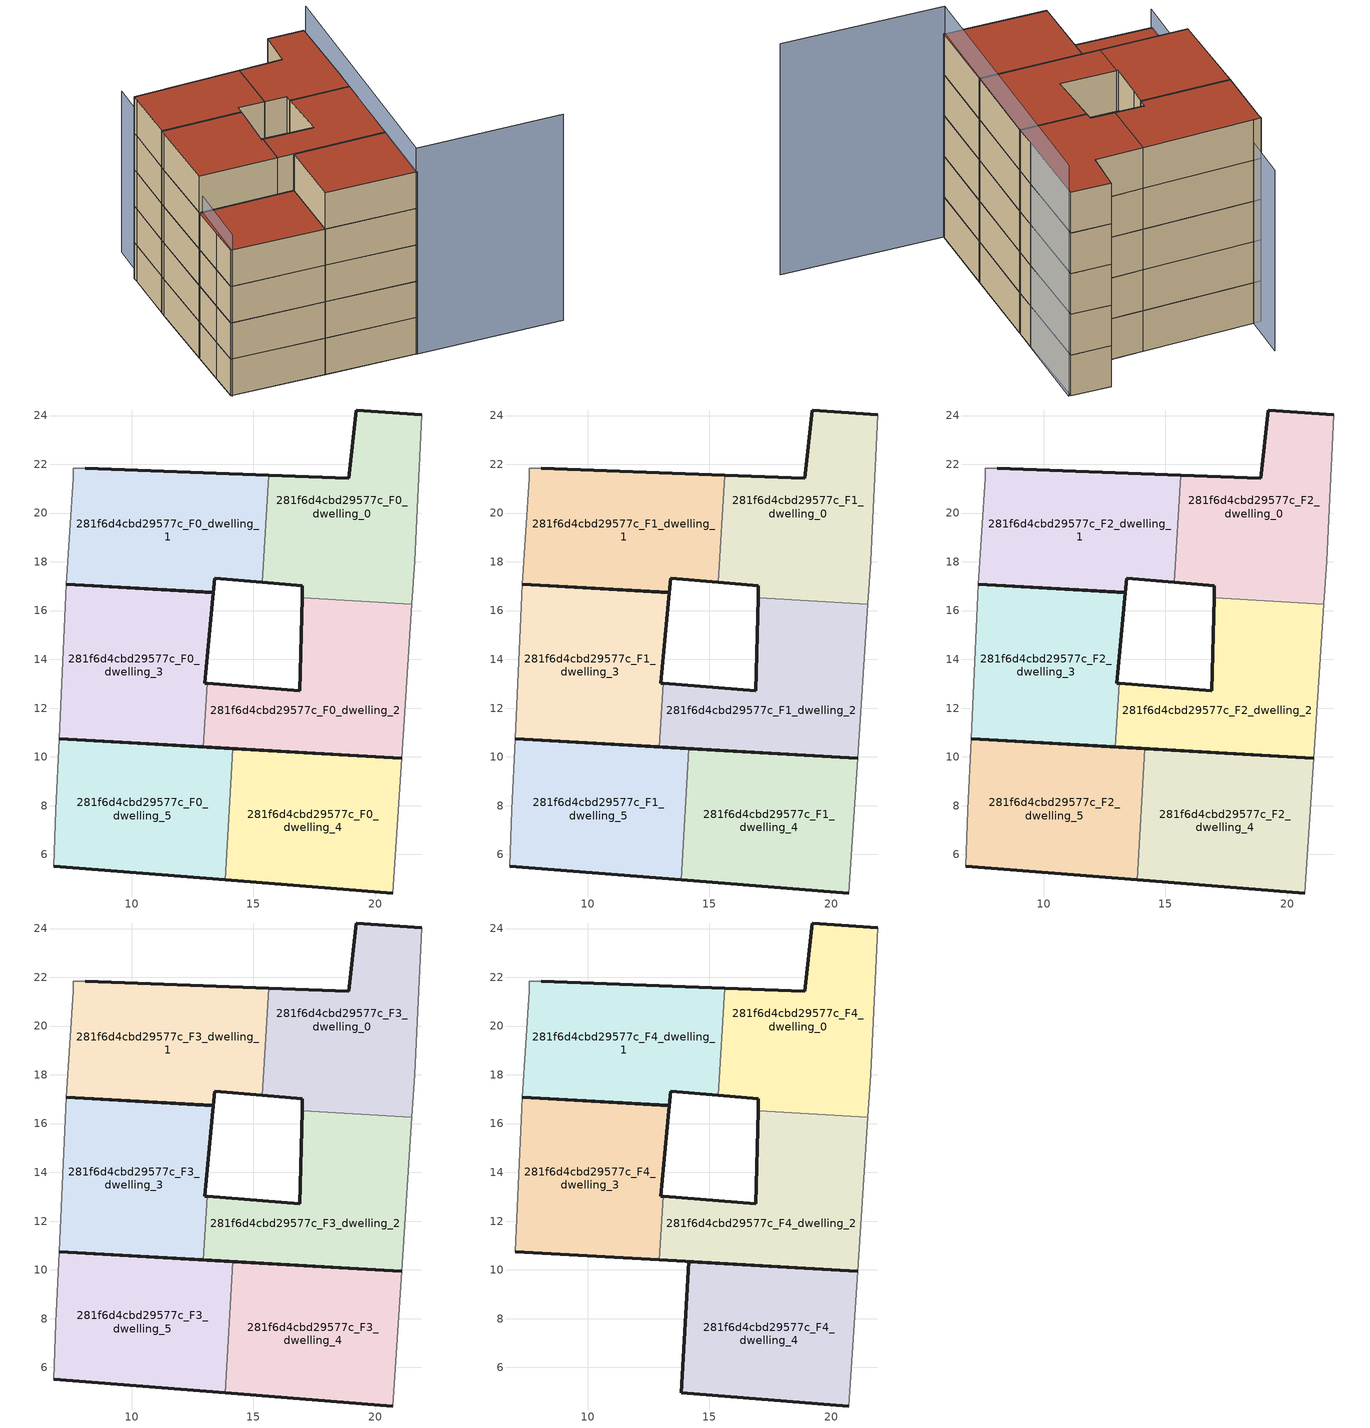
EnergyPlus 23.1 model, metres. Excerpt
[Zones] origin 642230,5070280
281f6d4cbd29577c_F0_dwelling_0
 floor ground (EU_floor_Construction): 21.49,16.27 21.61,18.03 21.91,24.03 19.21,24.23 18.91,21.43 15.62,21.55 15.36,17.16 17.01,17.03 17,16.53 z0
 wall outside (EU_wall_Construction): 17,16.53 17.01,17.03 15.36,17.16 / 15.62,21.55 18.91,21.43 19.21,24.23 21.91,24.03 z0:3
 wall to 281f6d4cbd29577c_F0_dwelling_2 (EU_wall_Construction): 21.49,16.27 17,16.53 z0:3
 wall to 281f6d4cbd29577c_F0_dwelling_1 (EU_wall_Construction): 15.36,17.16 15.62,21.55 z0:3
 wall adiabatic (EU_wall_Construction): 21.91,24.03 21.61,18.03 21.49,16.27 z0:3
281f6d4cbd29577c_F0_dwelling_1
 floor ground (EU_floor_Construction): 15.36,17.16 15.62,21.55 8.1,21.83 7.6,21.83 7.6,21.43 7.33,17.09 13.35,16.74 13.41,17.33 z0
 wall outside (EU_wall_Construction): 8.1,21.83 15.62,21.55 / 15.36,17.16 13.41,17.33 13.35,16.74 7.33,17.09 z0:3
 wall adiabatic (EU_wall_Construction): 7.33,17.09 7.6,21.43 7.6,21.83 8.1,21.83 z0:3
281f6d4cbd29577c_F0_dwelling_2
 floor ground (EU_floor_Construction): 21.07,9.94 21.49,16.27 17,16.53 16.91,12.72 13.1,13.02 12.94,10.41 z0
 wall outside (EU_wall_Construction): 21.07,9.94 12.94,10.41 / 13.1,13.02 16.91,12.72 17,16.53 z0:3
 wall adiabatic (EU_wall_Construction): 21.49,16.27 21.07,9.94 z0:3
 wall to 281f6d4cbd29577c_F0_dwelling_3 (EU_wall_Construction): 12.94,10.41 13.1,13.02 z0:3
281f6d4cbd29577c_F0_dwelling_3
 floor ground (EU_floor_Construction): 12.94,10.41 13.1,13.02 13,13.02 13.25,15.65 13.35,16.74 13.31,16.74 7.33,17.09 7.3,16.63 7.03,10.75 z0
 wall outside (EU_wall_Construction): 12.94,10.41 7.03,10.75 / 7.33,17.09 13.31,16.74 13.35,16.74 13.25,15.65 13,13.02 13.1,13.02 z0:3
 wall adiabatic (EU_wall_Construction): 7.03,10.75 7.3,16.63 7.33,17.09 z0:3
281f6d4cbd29577c_F0_dwelling_4
 floor ground (EU_floor_Construction): 20.71,4.42 21.07,9.94 14.16,10.34 13.84,4.96 z0
 wall outside (EU_wall_Construction): 20.71,4.42 13.84,4.96 / 14.16,10.34 21.07,9.94 z0:3
 wall adiabatic (EU_wall_Construction): 21.07,9.94 20.71,4.42 z0:3
 wall to 281f6d4cbd29577c_F0_dwelling_5 (EU_wall_Construction): 13.84,4.96 14.16,10.34 z0:3
281f6d4cbd29577c_F0_dwelling_5
 floor ground (EU_floor_Construction): 13.84,4.96 14.16,10.34 7.03,10.75 6.9,7.82 6.8,5.52 z0
 wall outside (EU_wall_Construction): 7.03,10.75 14.16,10.34 / 13.84,4.96 6.8,5.52 z0:3
 wall adiabatic (EU_wall_Construction): 6.8,5.52 6.9,7.82 7.03,10.75 z0:3
281f6d4cbd29577c_F1_dwelling_0
 floor to 281f6d4cbd29577c_F0_dwelling_0 (EU_floor_Construction): 21.49,16.27 21.61,18.03 21.91,24.03 19.21,24.23 18.91,21.43 15.62,21.55 15.36,17.16 17.01,17.03 17,16.53 z3
 wall outside (EU_wall_Construction): 17,16.53 17.01,17.03 15.36,17.16 / 15.62,21.55 18.91,21.43 19.21,24.23 21.91,24.03 z3:6
 wall to 281f6d4cbd29577c_F1_dwelling_2 (EU_wall_Construction): 21.49,16.27 17,16.53 z3:6
 wall to 281f6d4cbd29577c_F1_dwelling_1 (EU_wall_Construction): 15.36,17.16 15.62,21.55 z3:6
 wall adiabatic (EU_wall_Construction): 21.91,24.03 21.61,18.03 21.49,16.27 z3:6
281f6d4cbd29577c_F1_dwelling_1
 floor to 281f6d4cbd29577c_F0_dwelling_1 (EU_floor_Construction): 15.36,17.16 15.62,21.55 8.1,21.83 7.6,21.83 7.6,21.43 7.33,17.09 13.35,16.74 13.41,17.33 z3
 wall outside (EU_wall_Construction): 8.1,21.83 15.62,21.55 / 15.36,17.16 13.41,17.33 13.35,16.74 7.33,17.09 z3:6
 wall adiabatic (EU_wall_Construction): 7.33,17.09 7.6,21.43 7.6,21.83 8.1,21.83 z3:6
281f6d4cbd29577c_F1_dwelling_2
 floor to 281f6d4cbd29577c_F0_dwelling_2 (EU_floor_Construction): 21.07,9.94 21.49,16.27 17,16.53 16.91,12.72 13.1,13.02 12.94,10.41 z3
 wall outside (EU_wall_Construction): 21.07,9.94 12.94,10.41 / 13.1,13.02 16.91,12.72 17,16.53 z3:6
 wall adiabatic (EU_wall_Construction): 21.49,16.27 21.07,9.94 z3:6
 wall to 281f6d4cbd29577c_F1_dwelling_3 (EU_wall_Construction): 12.94,10.41 13.1,13.02 z3:6
281f6d4cbd29577c_F1_dwelling_3
 floor to 281f6d4cbd29577c_F0_dwelling_3 (EU_floor_Construction): 12.94,10.41 13.1,13.02 13,13.02 13.25,15.65 13.35,16.74 13.31,16.74 7.33,17.09 7.3,16.63 7.03,10.75 z3
 wall outside (EU_wall_Construction): 12.94,10.41 7.03,10.75 / 7.33,17.09 13.31,16.74 13.35,16.74 13.25,15.65 13,13.02 13.1,13.02 z3:6
 wall adiabatic (EU_wall_Construction): 7.03,10.75 7.3,16.63 7.33,17.09 z3:6
281f6d4cbd29577c_F1_dwelling_4
 floor to 281f6d4cbd29577c_F0_dwelling_4 (EU_floor_Construction): 20.71,4.42 21.07,9.94 14.16,10.34 13.84,4.96 z3
 wall outside (EU_wall_Construction): 20.71,4.42 13.84,4.96 / 14.16,10.34 21.07,9.94 z3:6
 wall adiabatic (EU_wall_Construction): 21.07,9.94 20.71,4.42 z3:6
 wall to 281f6d4cbd29577c_F1_dwelling_5 (EU_wall_Construction): 13.84,4.96 14.16,10.34 z3:6
281f6d4cbd29577c_F1_dwelling_5
 floor to 281f6d4cbd29577c_F0_dwelling_5 (EU_floor_Construction): 13.84,4.96 14.16,10.34 7.03,10.75 6.9,7.82 6.8,5.52 z3
 wall outside (EU_wall_Construction): 7.03,10.75 14.16,10.34 / 13.84,4.96 6.8,5.52 z3:6
 wall adiabatic (EU_wall_Construction): 6.8,5.52 6.9,7.82 7.03,10.75 z3:6
281f6d4cbd29577c_F2_dwelling_0
 floor to 281f6d4cbd29577c_F1_dwelling_0 (EU_floor_Construction): 21.49,16.27 21.61,18.03 21.91,24.03 19.21,24.23 18.91,21.43 15.62,21.55 15.36,17.16 17.01,17.03 17,16.53 z6
 wall outside (EU_wall_Construction): 17,16.53 17.01,17.03 15.36,17.16 / 15.62,21.55 18.91,21.43 19.21,24.23 21.91,24.03 z6:9
 wall to 281f6d4cbd29577c_F2_dwelling_2 (EU_wall_Construction): 21.49,16.27 17,16.53 z6:9
 wall to 281f6d4cbd29577c_F2_dwelling_1 (EU_wall_Construction): 15.36,17.16 15.62,21.55 z6:9
 wall adiabatic (EU_wall_Construction): 21.91,24.03 21.61,18.03 21.49,16.27 z6:9
281f6d4cbd29577c_F2_dwelling_1
 floor to 281f6d4cbd29577c_F1_dwelling_1 (EU_floor_Construction): 15.36,17.16 15.62,21.55 8.1,21.83 7.6,21.83 7.6,21.43 7.33,17.09 13.35,16.74 13.41,17.33 z6
 wall outside (EU_wall_Construction): 8.1,21.83 15.62,21.55 / 15.36,17.16 13.41,17.33 13.35,16.74 7.33,17.09 z6:9
 wall adiabatic (EU_wall_Construction): 7.33,17.09 7.6,21.43 7.6,21.83 8.1,21.83 z6:9
281f6d4cbd29577c_F2_dwelling_2
 floor to 281f6d4cbd29577c_F1_dwelling_2 (EU_floor_Construction): 21.07,9.94 21.49,16.27 17,16.53 16.91,12.72 13.1,13.02 12.94,10.41 z6
 wall outside (EU_wall_Construction): 21.07,9.94 12.94,10.41 / 13.1,13.02 16.91,12.72 17,16.53 z6:9
 wall adiabatic (EU_wall_Construction): 21.49,16.27 21.07,9.94 z6:9
 wall to 281f6d4cbd29577c_F2_dwelling_3 (EU_wall_Construction): 12.94,10.41 13.1,13.02 z6:9
281f6d4cbd29577c_F2_dwelling_3
 floor to 281f6d4cbd29577c_F1_dwelling_3 (EU_floor_Construction): 12.94,10.41 13.1,13.02 13,13.02 13.25,15.65 13.35,16.74 13.31,16.74 7.33,17.09 7.3,16.63 7.03,10.75 z6
 wall outside (EU_wall_Construction): 12.94,10.41 7.03,10.75 / 7.33,17.09 13.31,16.74 13.35,16.74 13.25,15.65 13,13.02 13.1,13.02 z6:9
 wall adiabatic (EU_wall_Construction): 7.03,10.75 7.3,16.63 7.33,17.09 z6:9
281f6d4cbd29577c_F2_dwelling_4
 floor to 281f6d4cbd29577c_F1_dwelling_4 (EU_floor_Construction): 20.71,4.42 21.07,9.94 14.16,10.34 13.84,4.96 z6
 wall outside (EU_wall_Construction): 20.71,4.42 13.84,4.96 / 14.16,10.34 21.07,9.94 z6:9
 wall adiabatic (EU_wall_Construction): 21.07,9.94 20.71,4.42 z6:9
 wall to 281f6d4cbd29577c_F2_dwelling_5 (EU_wall_Construction): 13.84,4.96 14.16,10.34 z6:9
281f6d4cbd29577c_F2_dwelling_5
 floor to 281f6d4cbd29577c_F1_dwelling_5 (EU_floor_Construction): 13.84,4.96 14.16,10.34 7.03,10.75 6.9,7.82 6.8,5.52 z6
 wall outside (EU_wall_Construction): 7.03,10.75 14.16,10.34 / 13.84,4.96 6.8,5.52 z6:9
 wall adiabatic (EU_wall_Construction): 6.8,5.52 6.9,7.82 7.03,10.75 z6:9
281f6d4cbd29577c_F3_dwelling_0
 floor to 281f6d4cbd29577c_F2_dwelling_0 (EU_floor_Construction): 21.49,16.27 21.61,18.03 21.91,24.03 19.21,24.23 18.91,21.43 15.62,21.55 15.36,17.16 17.01,17.03 17,16.53 z9
 wall outside (EU_wall_Construction): 17,16.53 17.01,17.03 15.36,17.16 / 15.62,21.55 18.91,21.43 19.21,24.23 21.91,24.03 z9:12
 wall to 281f6d4cbd29577c_F3_dwelling_2 (EU_wall_Construction): 21.49,16.27 17,16.53 z9:12
 wall to 281f6d4cbd29577c_F3_dwelling_1 (EU_wall_Construction): 15.36,17.16 15.62,21.55 z9:12
 wall adiabatic (EU_wall_Construction): 21.91,24.03 21.61,18.03 21.49,16.27 z9:12
281f6d4cbd29577c_F3_dwelling_1
 floor to 281f6d4cbd29577c_F2_dwelling_1 (EU_floor_Construction): 15.36,17.16 15.62,21.55 8.1,21.83 7.6,21.83 7.6,21.43 7.33,17.09 13.35,16.74 13.41,17.33 z9
 wall outside (EU_wall_Construction): 8.1,21.83 15.62,21.55 / 15.36,17.16 13.41,17.33 13.35,16.74 7.33,17.09 z9:12
 wall adiabatic (EU_wall_Construction): 7.33,17.09 7.6,21.43 7.6,21.83 8.1,21.83 z9:12
281f6d4cbd29577c_F3_dwelling_2
 floor to 281f6d4cbd29577c_F2_dwelling_2 (EU_floor_Construction): 21.07,9.94 21.49,16.27 17,16.53 16.91,12.72 13.1,13.02 12.94,10.41 z9
 wall outside (EU_wall_Construction): 21.07,9.94 12.94,10.41 / 13.1,13.02 16.91,12.72 17,16.53 z9:12
 wall adiabatic (EU_wall_Construction): 21.49,16.27 21.07,9.94 z9:12
 wall to 281f6d4cbd29577c_F3_dwelling_3 (EU_wall_Construction): 12.94,10.41 13.1,13.02 z9:12
281f6d4cbd29577c_F3_dwelling_3
 floor to 281f6d4cbd29577c_F2_dwelling_3 (EU_floor_Construction): 12.94,10.41 13.1,13.02 13,13.02 13.25,15.65 13.35,16.74 13.31,16.74 7.33,17.09 7.3,16.63 7.03,10.75 z9
 wall outside (EU_wall_Construction): 12.94,10.41 7.03,10.75 / 7.33,17.09 13.31,16.74 13.35,16.74 13.25,15.65 13,13.02 13.1,13.02 z9:12
 wall adiabatic (EU_wall_Construction): 7.03,10.75 7.3,16.63 7.33,17.09 z9:12
281f6d4cbd29577c_F3_dwelling_4
 floor to 281f6d4cbd29577c_F2_dwelling_4 (EU_floor_Construction): 20.71,4.42 21.07,9.94 14.16,10.34 13.84,4.96 z9
 wall outside (EU_wall_Construction): 20.71,4.42 13.84,4.96 / 14.16,10.34 21.07,9.94 z9:12
 wall adiabatic (EU_wall_Construction): 21.07,9.94 20.71,4.42 z9:12
 wall to 281f6d4cbd29577c_F3_dwelling_5 (EU_wall_Construction): 13.84,4.96 14.16,10.34 z9:12
281f6d4cbd29577c_F3_dwelling_5
 floor to 281f6d4cbd29577c_F2_dwelling_5 (EU_floor_Construction): 13.84,4.96 14.16,10.34 7.03,10.75 6.9,7.82 6.8,5.52 z9
 wall outside (EU_wall_Construction): 7.03,10.75 14.16,10.34 / 13.84,4.96 6.8,5.52 z9:12
 wall adiabatic (EU_wall_Construction): 6.8,5.52 6.9,7.82 7.03,10.75 z9:12
 roof outside (EU_roof_Construction): 14.16,10.34 13.84,4.96 6.8,5.52 6.9,7.82 7.03,10.75 z12
281f6d4cbd29577c_F4_dwelling_0
 floor to 281f6d4cbd29577c_F3_dwelling_0 (EU_floor_Construction): 21.49,16.27 21.61,18.03 21.91,24.03 19.21,24.23 18.91,21.43 15.62,21.55 15.36,17.16 17.01,17.03 17,16.53 z12
 wall outside (EU_wall_Construction): 17,16.53 17.01,17.03 15.36,17.16 / 15.62,21.55 18.91,21.43 19.21,24.23 21.91,24.03 z12:15
 wall to 281f6d4cbd29577c_F4_dwelling_2 (EU_wall_Construction): 21.49,16.27 17,16.53 z12:15
 wall to 281f6d4cbd29577c_F4_dwelling_1 (EU_wall_Construction): 15.36,17.16 15.62,21.55 z12:15
 wall adiabatic (EU_wall_Construction): 21.91,24.03 21.61,18.03 21.49,16.27 z12:15
 roof outside (EU_roof_Construction): 21.91,24.03 21.61,18.03 21.49,16.27 17,16.53 17.01,17.03 15.36,17.16 15.62,21.55 18.91,21.43 19.21,24.23 z15
281f6d4cbd29577c_F4_dwelling_1
 floor to 281f6d4cbd29577c_F3_dwelling_1 (EU_floor_Construction): 15.36,17.16 15.62,21.55 8.1,21.83 7.6,21.83 7.6,21.43 7.33,17.09 13.35,16.74 13.41,17.33 z12
 wall outside (EU_wall_Construction): 8.1,21.83 15.62,21.55 / 15.36,17.16 13.41,17.33 13.35,16.74 7.33,17.09 z12:15
 wall adiabatic (EU_wall_Construction): 7.33,17.09 7.6,21.43 7.6,21.83 8.1,21.83 z12:15
 roof outside (EU_roof_Construction): 15.62,21.55 15.36,17.16 13.41,17.33 13.35,16.74 7.33,17.09 7.6,21.43 7.6,21.83 8.1,21.83 z15
281f6d4cbd29577c_F4_dwelling_2
 floor to 281f6d4cbd29577c_F3_dwelling_2 (EU_floor_Construction): 21.07,9.94 21.49,16.27 17,16.53 16.91,12.72 13.1,13.02 12.94,10.41 z12
 wall outside (EU_wall_Construction): 21.07,9.94 12.94,10.41 / 13.1,13.02 16.91,12.72 17,16.53 z12:15
 wall adiabatic (EU_wall_Construction): 21.49,16.27 21.07,9.94 z12:15
 wall to 281f6d4cbd29577c_F4_dwelling_3 (EU_wall_Construction): 12.94,10.41 13.1,13.02 z12:15
 roof outside (EU_roof_Construction): 21.49,16.27 21.07,9.94 12.94,10.41 13.1,13.02 16.91,12.72 17,16.53 z15
281f6d4cbd29577c_F4_dwelling_3
 floor to 281f6d4cbd29577c_F3_dwelling_3 (EU_floor_Construction): 12.94,10.41 13.1,13.02 13,13.02 13.25,15.65 13.35,16.74 13.31,16.74 7.33,17.09 7.3,16.63 7.03,10.75 z12
 wall outside (EU_wall_Construction): 12.94,10.41 7.03,10.75 / 7.33,17.09 13.31,16.74 13.35,16.74 13.25,15.65 13,13.02 13.1,13.02 z12:15
 wall adiabatic (EU_wall_Construction): 7.03,10.75 7.3,16.63 7.33,17.09 z12:15
 roof outside (EU_roof_Construction): 13.35,16.74 13.25,15.65 13,13.02 13.1,13.02 12.94,10.41 7.03,10.75 7.3,16.63 7.33,17.09 13.31,16.74 z15
281f6d4cbd29577c_F4_dwelling_4
 floor to 281f6d4cbd29577c_F3_dwelling_4 (EU_floor_Construction): 20.71,4.42 21.07,9.94 14.16,10.34 13.84,4.96 z12
 wall outside (EU_wall_Construction): 20.71,4.42 13.84,4.96 14.16,10.34 21.07,9.94 z12:15
 wall adiabatic (EU_wall_Construction): 21.07,9.94 20.71,4.42 z12:15
 roof outside (EU_roof_Construction): 21.07,9.94 20.71,4.42 13.84,4.96 14.16,10.34 z15
shading: 31.66,3.61 20.63,4.4 / 20.63,4.4 22.04,23.97 z0:17; 8.36,25.2 6.86,5.46 z0:13.3
[Building]
EU S2 Campaign: North Axis=0; Terrain=City; Solar Distribution=FullExterior
[Site:Location]
Lyon-Bron: Latitude=45.75; Longitude=5; Time Zone=1; Elevation=198
[SizingPeriod:WeatherFileDays]
AnnualSizingPeriod: Begin Month=1; Begin Day of Month=1; End Month=12; End Day of Month=31; Day of Week for Start Day=Monday; Use Weather File Daylight Saving Period=No; Use Weather File Rain and Snow Indicators=No
[MATERIAL]
EU_InternalMass_Material: Roughness=MediumRough; Thickness=0.1; Conductivity=1; Density=1800; Specific Heat=900; Thermal Absorptance=0.9; Solar Absorptance=0.7; Visible Absorptance=0.7
[MATERIAL:NOMASS] Roughness=MediumRough; Thermal Absorptance=0.9; Solar Absorptance=0.7; Visible Absorptance=0.7
Name | Thermal Resistance
EU_wall_NoMass | 0.776494
EU_roof_NoMass | 0.486893
EU_floor_NoMass | 0.421597
[CONSTRUCTION]
EU_wall_Construction: EU_wall_NoMass
EU_roof_Construction: EU_roof_NoMass
EU_floor_Construction: EU_floor_NoMass
EU_InternalMass_Construction: EU_InternalMass_Material
[ZONE] Type=1; Multiplier=1; Ceiling Height=autocalculate; Floor Area=autocalculate; Part of Total Floor Area=Yes
Name | Volume
281f6d4cbd29577c_F0_dwelling_0; 281f6d4cbd29577c_F1_dwelling_0; 281f6d4cbd29577c_F2_dwelling_0; 281f6d4cbd29577c_F3_dwelling_0; 281f6d4cbd29577c_F4_dwelling_0 | 113.143
281f6d4cbd29577c_F0_dwelling_1; 281f6d4cbd29577c_F1_dwelling_1; 281f6d4cbd29577c_F2_dwelling_1; 281f6d4cbd29577c_F3_dwelling_1; 281f6d4cbd29577c_F4_dwelling_1; 281f6d4cbd29577c_F0_dwelling_5; 281f6d4cbd29577c_F1_dwelling_5; 281f6d4cbd29577c_F2_dwelling_5; 281f6d4cbd29577c_F3_dwelling_5 | 113.142
281f6d4cbd29577c_F0_dwelling_2; 281f6d4cbd29577c_F1_dwelling_2; 281f6d4cbd29577c_F2_dwelling_2; 281f6d4cbd29577c_F3_dwelling_2; 281f6d4cbd29577c_F4_dwelling_2 | 113.068
281f6d4cbd29577c_F0_dwelling_3; 281f6d4cbd29577c_F1_dwelling_3; 281f6d4cbd29577c_F2_dwelling_3; 281f6d4cbd29577c_F3_dwelling_3; 281f6d4cbd29577c_F4_dwelling_3 | 113.191
281f6d4cbd29577c_F0_dwelling_4; 281f6d4cbd29577c_F1_dwelling_4; 281f6d4cbd29577c_F2_dwelling_4; 281f6d4cbd29577c_F3_dwelling_4; 281f6d4cbd29577c_F4_dwelling_4 | 113.137
[INTERNALMASS] Construction=EU_InternalMass_Construction
Name | Zone or ZoneList | Surface Area
281f6d4cbd29577c_F0_dwelling_0_EU_InternalMass | 281f6d4cbd29577c_F0_dwelling_0 | 37.7144
281f6d4cbd29577c_F0_dwelling_1_EU_InternalMass | 281f6d4cbd29577c_F0_dwelling_1 | 37.714
281f6d4cbd29577c_F0_dwelling_2_EU_InternalMass | 281f6d4cbd29577c_F0_dwelling_2 | 37.6895
281f6d4cbd29577c_F0_dwelling_3_EU_InternalMass | 281f6d4cbd29577c_F0_dwelling_3 | 37.7299
281f6d4cbd29577c_F0_dwelling_4_EU_InternalMass | 281f6d4cbd29577c_F0_dwelling_4 | 37.7124
281f6d4cbd29577c_F0_dwelling_5_EU_InternalMass | 281f6d4cbd29577c_F0_dwelling_5 | 37.7138
281f6d4cbd29577c_F1_dwelling_0_EU_InternalMass | 281f6d4cbd29577c_F1_dwelling_0 | 37.7144
281f6d4cbd29577c_F1_dwelling_1_EU_InternalMass | 281f6d4cbd29577c_F1_dwelling_1 | 37.714
281f6d4cbd29577c_F1_dwelling_2_EU_InternalMass | 281f6d4cbd29577c_F1_dwelling_2 | 37.6895
281f6d4cbd29577c_F1_dwelling_3_EU_InternalMass | 281f6d4cbd29577c_F1_dwelling_3 | 37.7299
281f6d4cbd29577c_F1_dwelling_4_EU_InternalMass | 281f6d4cbd29577c_F1_dwelling_4 | 37.7124
281f6d4cbd29577c_F1_dwelling_5_EU_InternalMass | 281f6d4cbd29577c_F1_dwelling_5 | 37.7138
281f6d4cbd29577c_F2_dwelling_0_EU_InternalMass | 281f6d4cbd29577c_F2_dwelling_0 | 37.7144
281f6d4cbd29577c_F2_dwelling_1_EU_InternalMass | 281f6d4cbd29577c_F2_dwelling_1 | 37.714
281f6d4cbd29577c_F2_dwelling_2_EU_InternalMass | 281f6d4cbd29577c_F2_dwelling_2 | 37.6895
281f6d4cbd29577c_F2_dwelling_3_EU_InternalMass | 281f6d4cbd29577c_F2_dwelling_3 | 37.7299
281f6d4cbd29577c_F2_dwelling_4_EU_InternalMass | 281f6d4cbd29577c_F2_dwelling_4 | 37.7124
281f6d4cbd29577c_F2_dwelling_5_EU_InternalMass | 281f6d4cbd29577c_F2_dwelling_5 | 37.7138
281f6d4cbd29577c_F3_dwelling_0_EU_InternalMass | 281f6d4cbd29577c_F3_dwelling_0 | 37.7144
281f6d4cbd29577c_F3_dwelling_1_EU_InternalMass | 281f6d4cbd29577c_F3_dwelling_1 | 37.714
281f6d4cbd29577c_F3_dwelling_2_EU_InternalMass | 281f6d4cbd29577c_F3_dwelling_2 | 37.6895
281f6d4cbd29577c_F3_dwelling_3_EU_InternalMass | 281f6d4cbd29577c_F3_dwelling_3 | 37.7299
281f6d4cbd29577c_F3_dwelling_4_EU_InternalMass | 281f6d4cbd29577c_F3_dwelling_4 | 37.7124
281f6d4cbd29577c_F3_dwelling_5_EU_InternalMass | 281f6d4cbd29577c_F3_dwelling_5 | 37.7138
281f6d4cbd29577c_F4_dwelling_0_EU_InternalMass | 281f6d4cbd29577c_F4_dwelling_0 | 56.5692
281f6d4cbd29577c_F4_dwelling_1_EU_InternalMass | 281f6d4cbd29577c_F4_dwelling_1 | 56.5654
281f6d4cbd29577c_F4_dwelling_2_EU_InternalMass | 281f6d4cbd29577c_F4_dwelling_2 | 37.7154
281f6d4cbd29577c_F4_dwelling_3_EU_InternalMass | 281f6d4cbd29577c_F4_dwelling_3 | 37.7082
281f6d4cbd29577c_F4_dwelling_4_EU_InternalMass | 281f6d4cbd29577c_F4_dwelling_4 | 37.7158
[OTHEREQUIPMENT] Fuel Type=Electricity; Design Level Calculation Method=Watts/Area; Power per Zone Floor Area=1; Fraction Latent=0; Fraction Radiant=0; Fraction Lost=0; Carbon Dioxide Generation Rate=0; EndUse Subcategory=EU_Step8_InternalGains
Name | Zone or ZoneList or Space or SpaceList | Schedule
EU_Step8_InternalGain_281f6d4cbd29577c_F0_dwelling_0_f000 | 281f6d4cbd29577c_F0_dwelling_0 | EU_Step8_GainSchedule_281f6d4cbd29577c_F0_dwelling_0_f000
EU_Step8_InternalGain_281f6d4cbd29577c_F0_dwelling_1_f000 | 281f6d4cbd29577c_F0_dwelling_1 | EU_Step8_GainSchedule_281f6d4cbd29577c_F0_dwelling_1_f000
EU_Step8_InternalGain_281f6d4cbd29577c_F0_dwelling_2_f000 | 281f6d4cbd29577c_F0_dwelling_2 | EU_Step8_GainSchedule_281f6d4cbd29577c_F0_dwelling_2_f000
EU_Step8_InternalGain_281f6d4cbd29577c_F0_dwelling_3_f000 | 281f6d4cbd29577c_F0_dwelling_3 | EU_Step8_GainSchedule_281f6d4cbd29577c_F0_dwelling_3_f000
EU_Step8_InternalGain_281f6d4cbd29577c_F0_dwelling_4_f000 | 281f6d4cbd29577c_F0_dwelling_4 | EU_Step8_GainSchedule_281f6d4cbd29577c_F0_dwelling_4_f000
EU_Step8_InternalGain_281f6d4cbd29577c_F0_dwelling_5_f000 | 281f6d4cbd29577c_F0_dwelling_5 | EU_Step8_GainSchedule_281f6d4cbd29577c_F0_dwelling_5_f000
EU_Step8_InternalGain_281f6d4cbd29577c_F1_dwelling_0_f000 | 281f6d4cbd29577c_F1_dwelling_0 | EU_Step8_GainSchedule_281f6d4cbd29577c_F1_dwelling_0_f000
EU_Step8_InternalGain_281f6d4cbd29577c_F1_dwelling_1_f000 | 281f6d4cbd29577c_F1_dwelling_1 | EU_Step8_GainSchedule_281f6d4cbd29577c_F1_dwelling_1_f000
EU_Step8_InternalGain_281f6d4cbd29577c_F1_dwelling_2_f000 | 281f6d4cbd29577c_F1_dwelling_2 | EU_Step8_GainSchedule_281f6d4cbd29577c_F1_dwelling_2_f000
EU_Step8_InternalGain_281f6d4cbd29577c_F1_dwelling_3_f000 | 281f6d4cbd29577c_F1_dwelling_3 | EU_Step8_GainSchedule_281f6d4cbd29577c_F1_dwelling_3_f000
EU_Step8_InternalGain_281f6d4cbd29577c_F1_dwelling_4_f000 | 281f6d4cbd29577c_F1_dwelling_4 | EU_Step8_GainSchedule_281f6d4cbd29577c_F1_dwelling_4_f000
EU_Step8_InternalGain_281f6d4cbd29577c_F1_dwelling_5_f000 | 281f6d4cbd29577c_F1_dwelling_5 | EU_Step8_GainSchedule_281f6d4cbd29577c_F1_dwelling_5_f000
EU_Step8_InternalGain_281f6d4cbd29577c_F2_dwelling_0_f000 | 281f6d4cbd29577c_F2_dwelling_0 | EU_Step8_GainSchedule_281f6d4cbd29577c_F2_dwelling_0_f000
EU_Step8_InternalGain_281f6d4cbd29577c_F2_dwelling_1_f000 | 281f6d4cbd29577c_F2_dwelling_1 | EU_Step8_GainSchedule_281f6d4cbd29577c_F2_dwelling_1_f000
EU_Step8_InternalGain_281f6d4cbd29577c_F2_dwelling_2_f000 | 281f6d4cbd29577c_F2_dwelling_2 | EU_Step8_GainSchedule_281f6d4cbd29577c_F2_dwelling_2_f000
EU_Step8_InternalGain_281f6d4cbd29577c_F2_dwelling_3_f000 | 281f6d4cbd29577c_F2_dwelling_3 | EU_Step8_GainSchedule_281f6d4cbd29577c_F2_dwelling_3_f000
EU_Step8_InternalGain_281f6d4cbd29577c_F2_dwelling_4_f000 | 281f6d4cbd29577c_F2_dwelling_4 | EU_Step8_GainSchedule_281f6d4cbd29577c_F2_dwelling_4_f000
EU_Step8_InternalGain_281f6d4cbd29577c_F2_dwelling_5_f000 | 281f6d4cbd29577c_F2_dwelling_5 | EU_Step8_GainSchedule_281f6d4cbd29577c_F2_dwelling_5_f000
EU_Step8_InternalGain_281f6d4cbd29577c_F3_dwelling_0_f000 | 281f6d4cbd29577c_F3_dwelling_0 | EU_Step8_GainSchedule_281f6d4cbd29577c_F3_dwelling_0_f000
EU_Step8_InternalGain_281f6d4cbd29577c_F3_dwelling_1_f000 | 281f6d4cbd29577c_F3_dwelling_1 | EU_Step8_GainSchedule_281f6d4cbd29577c_F3_dwelling_1_f000
EU_Step8_InternalGain_281f6d4cbd29577c_F3_dwelling_2_f000 | 281f6d4cbd29577c_F3_dwelling_2 | EU_Step8_GainSchedule_281f6d4cbd29577c_F3_dwelling_2_f000
EU_Step8_InternalGain_281f6d4cbd29577c_F3_dwelling_3_f000 | 281f6d4cbd29577c_F3_dwelling_3 | EU_Step8_GainSchedule_281f6d4cbd29577c_F3_dwelling_3_f000
EU_Step8_InternalGain_281f6d4cbd29577c_F3_dwelling_4_f000 | 281f6d4cbd29577c_F3_dwelling_4 | EU_Step8_GainSchedule_281f6d4cbd29577c_F3_dwelling_4_f000
EU_Step8_InternalGain_281f6d4cbd29577c_F3_dwelling_5_f000 | 281f6d4cbd29577c_F3_dwelling_5 | EU_Step8_GainSchedule_281f6d4cbd29577c_F3_dwelling_5_f000
EU_Step8_InternalGain_281f6d4cbd29577c_F4_dwelling_0_f000 | 281f6d4cbd29577c_F4_dwelling_0 | EU_Step8_GainSchedule_281f6d4cbd29577c_F4_dwelling_0_f000
EU_Step8_InternalGain_281f6d4cbd29577c_F4_dwelling_1_f000 | 281f6d4cbd29577c_F4_dwelling_1 | EU_Step8_GainSchedule_281f6d4cbd29577c_F4_dwelling_1_f000
EU_Step8_InternalGain_281f6d4cbd29577c_F4_dwelling_2_f000 | 281f6d4cbd29577c_F4_dwelling_2 | EU_Step8_GainSchedule_281f6d4cbd29577c_F4_dwelling_2_f000
EU_Step8_InternalGain_281f6d4cbd29577c_F4_dwelling_3_f000 | 281f6d4cbd29577c_F4_dwelling_3 | EU_Step8_GainSchedule_281f6d4cbd29577c_F4_dwelling_3_f000
EU_Step8_InternalGain_281f6d4cbd29577c_F4_dwelling_4_f000 | 281f6d4cbd29577c_F4_dwelling_4 | EU_Step8_GainSchedule_281f6d4cbd29577c_F4_dwelling_4_f000
[ZONEVENTILATION:DESIGNFLOWRATE] Schedule=EU_AlwaysOn; Design Flow Rate Calculation Method=AirChanges/Hour; Air Changes per Hour=0.693814; Ventilation Type=Natural; Fan Pressure Rise=0; Fan Total Efficiency=1; Constant Term Coefficient=1; Temperature Term Coefficient=0; Velocity Term Coefficient=0; Velocity Squared Term Coefficient=0; Minimum Indoor Temperature=-100; Maximum Indoor Temperature=100; Delta Temperature=-100; Minimum Outdoor Temperature=-100; Maximum Outdoor Temperature=100; Maximum Wind Speed=40
Name | Zone or ZoneList or Space or SpaceList
EU_ConstantAir_281f6d4cbd29577c_F0_dwelling_0 | 281f6d4cbd29577c_F0_dwelling_0
EU_ConstantAir_281f6d4cbd29577c_F0_dwelling_1 | 281f6d4cbd29577c_F0_dwelling_1
EU_ConstantAir_281f6d4cbd29577c_F0_dwelling_2 | 281f6d4cbd29577c_F0_dwelling_2
EU_ConstantAir_281f6d4cbd29577c_F0_dwelling_3 | 281f6d4cbd29577c_F0_dwelling_3
EU_ConstantAir_281f6d4cbd29577c_F0_dwelling_4 | 281f6d4cbd29577c_F0_dwelling_4
EU_ConstantAir_281f6d4cbd29577c_F0_dwelling_5 | 281f6d4cbd29577c_F0_dwelling_5
EU_ConstantAir_281f6d4cbd29577c_F1_dwelling_0 | 281f6d4cbd29577c_F1_dwelling_0
EU_ConstantAir_281f6d4cbd29577c_F1_dwelling_1 | 281f6d4cbd29577c_F1_dwelling_1
EU_ConstantAir_281f6d4cbd29577c_F1_dwelling_2 | 281f6d4cbd29577c_F1_dwelling_2
EU_ConstantAir_281f6d4cbd29577c_F1_dwelling_3 | 281f6d4cbd29577c_F1_dwelling_3
EU_ConstantAir_281f6d4cbd29577c_F1_dwelling_4 | 281f6d4cbd29577c_F1_dwelling_4
EU_ConstantAir_281f6d4cbd29577c_F1_dwelling_5 | 281f6d4cbd29577c_F1_dwelling_5
EU_ConstantAir_281f6d4cbd29577c_F2_dwelling_0 | 281f6d4cbd29577c_F2_dwelling_0
EU_ConstantAir_281f6d4cbd29577c_F2_dwelling_1 | 281f6d4cbd29577c_F2_dwelling_1
EU_ConstantAir_281f6d4cbd29577c_F2_dwelling_2 | 281f6d4cbd29577c_F2_dwelling_2
EU_ConstantAir_281f6d4cbd29577c_F2_dwelling_3 | 281f6d4cbd29577c_F2_dwelling_3
EU_ConstantAir_281f6d4cbd29577c_F2_dwelling_4 | 281f6d4cbd29577c_F2_dwelling_4
EU_ConstantAir_281f6d4cbd29577c_F2_dwelling_5 | 281f6d4cbd29577c_F2_dwelling_5
EU_ConstantAir_281f6d4cbd29577c_F3_dwelling_0 | 281f6d4cbd29577c_F3_dwelling_0
EU_ConstantAir_281f6d4cbd29577c_F3_dwelling_1 | 281f6d4cbd29577c_F3_dwelling_1
EU_ConstantAir_281f6d4cbd29577c_F3_dwelling_2 | 281f6d4cbd29577c_F3_dwelling_2
EU_ConstantAir_281f6d4cbd29577c_F3_dwelling_3 | 281f6d4cbd29577c_F3_dwelling_3
EU_ConstantAir_281f6d4cbd29577c_F3_dwelling_4 | 281f6d4cbd29577c_F3_dwelling_4
EU_ConstantAir_281f6d4cbd29577c_F3_dwelling_5 | 281f6d4cbd29577c_F3_dwelling_5
EU_ConstantAir_281f6d4cbd29577c_F4_dwelling_0 | 281f6d4cbd29577c_F4_dwelling_0
EU_ConstantAir_281f6d4cbd29577c_F4_dwelling_1 | 281f6d4cbd29577c_F4_dwelling_1
EU_ConstantAir_281f6d4cbd29577c_F4_dwelling_2 | 281f6d4cbd29577c_F4_dwelling_2
EU_ConstantAir_281f6d4cbd29577c_F4_dwelling_3 | 281f6d4cbd29577c_F4_dwelling_3
EU_ConstantAir_281f6d4cbd29577c_F4_dwelling_4 | 281f6d4cbd29577c_F4_dwelling_4
[HVACTEMPLATE:THERMOSTAT] Constant Heating Setpoint=20; Constant Cooling Setpoint=50
EU_HeatOnly_281f6d4cbd29577c_F0_dwelling_0; EU_HeatOnly_281f6d4cbd29577c_F0_dwelling_1; EU_HeatOnly_281f6d4cbd29577c_F0_dwelling_2; EU_HeatOnly_281f6d4cbd29577c_F0_dwelling_3; EU_HeatOnly_281f6d4cbd29577c_F0_dwelling_4; EU_HeatOnly_281f6d4cbd29577c_F0_dwelling_5; EU_HeatOnly_281f6d4cbd29577c_F1_dwelling_0; EU_HeatOnly_281f6d4cbd29577c_F1_dwelling_1; EU_HeatOnly_281f6d4cbd29577c_F1_dwelling_2; EU_HeatOnly_281f6d4cbd29577c_F1_dwelling_3; EU_HeatOnly_281f6d4cbd29577c_F1_dwelling_4; EU_HeatOnly_281f6d4cbd29577c_F1_dwelling_5; EU_HeatOnly_281f6d4cbd29577c_F2_dwelling_0; EU_HeatOnly_281f6d4cbd29577c_F2_dwelling_1; EU_HeatOnly_281f6d4cbd29577c_F2_dwelling_2; EU_HeatOnly_281f6d4cbd29577c_F2_dwelling_3; EU_HeatOnly_281f6d4cbd29577c_F2_dwelling_4; EU_HeatOnly_281f6d4cbd29577c_F2_dwelling_5; EU_HeatOnly_281f6d4cbd29577c_F3_dwelling_0; EU_HeatOnly_281f6d4cbd29577c_F3_dwelling_1; EU_HeatOnly_281f6d4cbd29577c_F3_dwelling_2; EU_HeatOnly_281f6d4cbd29577c_F3_dwelling_3; EU_HeatOnly_281f6d4cbd29577c_F3_dwelling_4; EU_HeatOnly_281f6d4cbd29577c_F3_dwelling_5; EU_HeatOnly_281f6d4cbd29577c_F4_dwelling_0; EU_HeatOnly_281f6d4cbd29577c_F4_dwelling_1; EU_HeatOnly_281f6d4cbd29577c_F4_dwelling_2; EU_HeatOnly_281f6d4cbd29577c_F4_dwelling_3; EU_HeatOnly_281f6d4cbd29577c_F4_dwelling_4
[HVACTEMPLATE:ZONE:IDEALLOADSAIRSYSTEM] System Availability Schedule=EU_AlwaysOn; Maximum Heating Supply Air Temperature=50; Minimum Cooling Supply Air Temperature=13; Maximum Heating Supply Air Humidity Ratio=0.0156; Minimum Cooling Supply Air Humidity Ratio=0.0077; Heating Limit=NoLimit; Cooling Limit=NoLimit; Heating Availability Schedule=EU_AlwaysOn; Cooling Availability Schedule=EU_CoolingOff; Dehumidification Control Type=ConstantSensibleHeatRatio; Cooling Sensible Heat Ratio=0.7; Dehumidification Setpoint=60; Humidification Control Type=None; Humidification Setpoint=30; Outdoor Air Method=None; Outdoor Air Flow Rate per Person=0.00944; Outdoor Air Flow Rate per Zone Floor Area=0; Outdoor Air Flow Rate per Zone=0; Demand Controlled Ventilation Type=None; Outdoor Air Economizer Type=NoEconomizer; Heat Recovery Type=None; Sensible Heat Recovery Effectiveness=0.7; Latent Heat Recovery Effectiveness=0.65
Name | Template Thermostat
281f6d4cbd29577c_F0_dwelling_0 | EU_HeatOnly_281f6d4cbd29577c_F0_dwelling_0
281f6d4cbd29577c_F0_dwelling_1 | EU_HeatOnly_281f6d4cbd29577c_F0_dwelling_1
281f6d4cbd29577c_F0_dwelling_2 | EU_HeatOnly_281f6d4cbd29577c_F0_dwelling_2
281f6d4cbd29577c_F0_dwelling_3 | EU_HeatOnly_281f6d4cbd29577c_F0_dwelling_3
281f6d4cbd29577c_F0_dwelling_4 | EU_HeatOnly_281f6d4cbd29577c_F0_dwelling_4
281f6d4cbd29577c_F0_dwelling_5 | EU_HeatOnly_281f6d4cbd29577c_F0_dwelling_5
281f6d4cbd29577c_F1_dwelling_0 | EU_HeatOnly_281f6d4cbd29577c_F1_dwelling_0
281f6d4cbd29577c_F1_dwelling_1 | EU_HeatOnly_281f6d4cbd29577c_F1_dwelling_1
281f6d4cbd29577c_F1_dwelling_2 | EU_HeatOnly_281f6d4cbd29577c_F1_dwelling_2
281f6d4cbd29577c_F1_dwelling_3 | EU_HeatOnly_281f6d4cbd29577c_F1_dwelling_3
281f6d4cbd29577c_F1_dwelling_4 | EU_HeatOnly_281f6d4cbd29577c_F1_dwelling_4
281f6d4cbd29577c_F1_dwelling_5 | EU_HeatOnly_281f6d4cbd29577c_F1_dwelling_5
281f6d4cbd29577c_F2_dwelling_0 | EU_HeatOnly_281f6d4cbd29577c_F2_dwelling_0
281f6d4cbd29577c_F2_dwelling_1 | EU_HeatOnly_281f6d4cbd29577c_F2_dwelling_1
281f6d4cbd29577c_F2_dwelling_2 | EU_HeatOnly_281f6d4cbd29577c_F2_dwelling_2
281f6d4cbd29577c_F2_dwelling_3 | EU_HeatOnly_281f6d4cbd29577c_F2_dwelling_3
281f6d4cbd29577c_F2_dwelling_4 | EU_HeatOnly_281f6d4cbd29577c_F2_dwelling_4
281f6d4cbd29577c_F2_dwelling_5 | EU_HeatOnly_281f6d4cbd29577c_F2_dwelling_5
281f6d4cbd29577c_F3_dwelling_0 | EU_HeatOnly_281f6d4cbd29577c_F3_dwelling_0
281f6d4cbd29577c_F3_dwelling_1 | EU_HeatOnly_281f6d4cbd29577c_F3_dwelling_1
281f6d4cbd29577c_F3_dwelling_2 | EU_HeatOnly_281f6d4cbd29577c_F3_dwelling_2
281f6d4cbd29577c_F3_dwelling_3 | EU_HeatOnly_281f6d4cbd29577c_F3_dwelling_3
281f6d4cbd29577c_F3_dwelling_4 | EU_HeatOnly_281f6d4cbd29577c_F3_dwelling_4
281f6d4cbd29577c_F3_dwelling_5 | EU_HeatOnly_281f6d4cbd29577c_F3_dwelling_5
281f6d4cbd29577c_F4_dwelling_0 | EU_HeatOnly_281f6d4cbd29577c_F4_dwelling_0
281f6d4cbd29577c_F4_dwelling_1 | EU_HeatOnly_281f6d4cbd29577c_F4_dwelling_1
281f6d4cbd29577c_F4_dwelling_2 | EU_HeatOnly_281f6d4cbd29577c_F4_dwelling_2
281f6d4cbd29577c_F4_dwelling_3 | EU_HeatOnly_281f6d4cbd29577c_F4_dwelling_3
281f6d4cbd29577c_F4_dwelling_4 | EU_HeatOnly_281f6d4cbd29577c_F4_dwelling_4
[SIZING:ZONE] Zone Cooling Design Supply Air Temperature Input Method=SupplyAirTemperature; Zone Cooling Design Supply Air Temperature=13; Zone Heating Design Supply Air Temperature Input Method=SupplyAirTemperature; Zone Heating Design Supply Air Temperature=50; Zone Cooling Design Supply Air Humidity Ratio=0.008; Zone Heating Design Supply Air Humidity Ratio=0.008; Cooling Design Air Flow Method=DesignDay; Cooling Design Air Flow Rate=0; Cooling Minimum Air Flow per Zone Floor Area=0.000762; Cooling Minimum Air Flow=0; Cooling Minimum Air Flow Fraction=0.2; Heating Design Air Flow Method=DesignDay; Heating Design Air Flow Rate=0; Heating Maximum Air Flow per Zone Floor Area=0.002032; Heating Maximum Air Flow=0.141576; Heating Maximum Air Flow Fraction=0.3; Account for Dedicated Outdoor Air System=No; Dedicated Outdoor Air System Control Strategy=NeutralSupplyAir; Dedicated Outdoor Air Low Setpoint Temperature for Design=autosize; Dedicated Outdoor Air High Setpoint Temperature for Design=autosize; Zone Load Sizing Method=Sensible Load Only No Latent Load; Zone Latent Cooling Design Supply Air Humidity Ratio Input Method=HumidityRatioDifference; Zone Cooling Design Supply Air Humidity Ratio Difference=0.005; Zone Latent Heating Design Supply Air Humidity Ratio Input Method=HumidityRatioDifference; Zone Humidification Design Supply Air Humidity Ratio Difference=0.005
281f6d4cbd29577c_F0_dwelling_0; 281f6d4cbd29577c_F0_dwelling_1; 281f6d4cbd29577c_F0_dwelling_2; 281f6d4cbd29577c_F0_dwelling_3; 281f6d4cbd29577c_F0_dwelling_4; 281f6d4cbd29577c_F0_dwelling_5; 281f6d4cbd29577c_F1_dwelling_0; 281f6d4cbd29577c_F1_dwelling_1; 281f6d4cbd29577c_F1_dwelling_2; 281f6d4cbd29577c_F1_dwelling_3; 281f6d4cbd29577c_F1_dwelling_4; 281f6d4cbd29577c_F1_dwelling_5; 281f6d4cbd29577c_F2_dwelling_0; 281f6d4cbd29577c_F2_dwelling_1; 281f6d4cbd29577c_F2_dwelling_2; 281f6d4cbd29577c_F2_dwelling_3; 281f6d4cbd29577c_F2_dwelling_4; 281f6d4cbd29577c_F2_dwelling_5; 281f6d4cbd29577c_F3_dwelling_0; 281f6d4cbd29577c_F3_dwelling_1; 281f6d4cbd29577c_F3_dwelling_2; 281f6d4cbd29577c_F3_dwelling_3; 281f6d4cbd29577c_F3_dwelling_4; 281f6d4cbd29577c_F3_dwelling_5; 281f6d4cbd29577c_F4_dwelling_0; 281f6d4cbd29577c_F4_dwelling_1; 281f6d4cbd29577c_F4_dwelling_2; 281f6d4cbd29577c_F4_dwelling_3; 281f6d4cbd29577c_F4_dwelling_4
[SCHEDULE:CONSTANT]
Name | Hourly Value
EU_AlwaysOn | 1
EU_CoolingOff | 0
[SCHEDULE:FILE] Column Number=1; Rows to Skip at Top=0; Number of Hours of Data=8760; Column Separator=Comma; Interpolate to Timestep=No; Minutes per Item=60; Adjust Schedule for Daylight Savings=Yes
Name | File
EU_Step8_GainSchedule_281f6d4cbd29577c_F0_dwelling_0_f000 | ../../schedules/281f6d4cbd29577c/281f6d4cbd29577c_F0_dwelling_0_f000_gain.csv
EU_Step8_GainSchedule_281f6d4cbd29577c_F0_dwelling_1_f000 | ../../schedules/281f6d4cbd29577c/281f6d4cbd29577c_F0_dwelling_1_f000_gain.csv
EU_Step8_GainSchedule_281f6d4cbd29577c_F0_dwelling_2_f000 | ../../schedules/281f6d4cbd29577c/281f6d4cbd29577c_F0_dwelling_2_f000_gain.csv
EU_Step8_GainSchedule_281f6d4cbd29577c_F0_dwelling_3_f000 | ../../schedules/281f6d4cbd29577c/281f6d4cbd29577c_F0_dwelling_3_f000_gain.csv
EU_Step8_GainSchedule_281f6d4cbd29577c_F0_dwelling_4_f000 | ../../schedules/281f6d4cbd29577c/281f6d4cbd29577c_F0_dwelling_4_f000_gain.csv
EU_Step8_GainSchedule_281f6d4cbd29577c_F0_dwelling_5_f000 | ../../schedules/281f6d4cbd29577c/281f6d4cbd29577c_F0_dwelling_5_f000_gain.csv
EU_Step8_GainSchedule_281f6d4cbd29577c_F1_dwelling_0_f000 | ../../schedules/281f6d4cbd29577c/281f6d4cbd29577c_F1_dwelling_0_f000_gain.csv
EU_Step8_GainSchedule_281f6d4cbd29577c_F1_dwelling_1_f000 | ../../schedules/281f6d4cbd29577c/281f6d4cbd29577c_F1_dwelling_1_f000_gain.csv
EU_Step8_GainSchedule_281f6d4cbd29577c_F1_dwelling_2_f000 | ../../schedules/281f6d4cbd29577c/281f6d4cbd29577c_F1_dwelling_2_f000_gain.csv
EU_Step8_GainSchedule_281f6d4cbd29577c_F1_dwelling_3_f000 | ../../schedules/281f6d4cbd29577c/281f6d4cbd29577c_F1_dwelling_3_f000_gain.csv
EU_Step8_GainSchedule_281f6d4cbd29577c_F1_dwelling_4_f000 | ../../schedules/281f6d4cbd29577c/281f6d4cbd29577c_F1_dwelling_4_f000_gain.csv
EU_Step8_GainSchedule_281f6d4cbd29577c_F1_dwelling_5_f000 | ../../schedules/281f6d4cbd29577c/281f6d4cbd29577c_F1_dwelling_5_f000_gain.csv
EU_Step8_GainSchedule_281f6d4cbd29577c_F2_dwelling_0_f000 | ../../schedules/281f6d4cbd29577c/281f6d4cbd29577c_F2_dwelling_0_f000_gain.csv
EU_Step8_GainSchedule_281f6d4cbd29577c_F2_dwelling_1_f000 | ../../schedules/281f6d4cbd29577c/281f6d4cbd29577c_F2_dwelling_1_f000_gain.csv
EU_Step8_GainSchedule_281f6d4cbd29577c_F2_dwelling_2_f000 | ../../schedules/281f6d4cbd29577c/281f6d4cbd29577c_F2_dwelling_2_f000_gain.csv
EU_Step8_GainSchedule_281f6d4cbd29577c_F2_dwelling_3_f000 | ../../schedules/281f6d4cbd29577c/281f6d4cbd29577c_F2_dwelling_3_f000_gain.csv
EU_Step8_GainSchedule_281f6d4cbd29577c_F2_dwelling_4_f000 | ../../schedules/281f6d4cbd29577c/281f6d4cbd29577c_F2_dwelling_4_f000_gain.csv
EU_Step8_GainSchedule_281f6d4cbd29577c_F2_dwelling_5_f000 | ../../schedules/281f6d4cbd29577c/281f6d4cbd29577c_F2_dwelling_5_f000_gain.csv
EU_Step8_GainSchedule_281f6d4cbd29577c_F3_dwelling_0_f000 | ../../schedules/281f6d4cbd29577c/281f6d4cbd29577c_F3_dwelling_0_f000_gain.csv
EU_Step8_GainSchedule_281f6d4cbd29577c_F3_dwelling_1_f000 | ../../schedules/281f6d4cbd29577c/281f6d4cbd29577c_F3_dwelling_1_f000_gain.csv
EU_Step8_GainSchedule_281f6d4cbd29577c_F3_dwelling_2_f000 | ../../schedules/281f6d4cbd29577c/281f6d4cbd29577c_F3_dwelling_2_f000_gain.csv
EU_Step8_GainSchedule_281f6d4cbd29577c_F3_dwelling_3_f000 | ../../schedules/281f6d4cbd29577c/281f6d4cbd29577c_F3_dwelling_3_f000_gain.csv
EU_Step8_GainSchedule_281f6d4cbd29577c_F3_dwelling_4_f000 | ../../schedules/281f6d4cbd29577c/281f6d4cbd29577c_F3_dwelling_4_f000_gain.csv
EU_Step8_GainSchedule_281f6d4cbd29577c_F3_dwelling_5_f000 | ../../schedules/281f6d4cbd29577c/281f6d4cbd29577c_F3_dwelling_5_f000_gain.csv
EU_Step8_GainSchedule_281f6d4cbd29577c_F4_dwelling_0_f000 | ../../schedules/281f6d4cbd29577c/281f6d4cbd29577c_F4_dwelling_0_f000_gain.csv
EU_Step8_GainSchedule_281f6d4cbd29577c_F4_dwelling_1_f000 | ../../schedules/281f6d4cbd29577c/281f6d4cbd29577c_F4_dwelling_1_f000_gain.csv
EU_Step8_GainSchedule_281f6d4cbd29577c_F4_dwelling_2_f000 | ../../schedules/281f6d4cbd29577c/281f6d4cbd29577c_F4_dwelling_2_f000_gain.csv
EU_Step8_GainSchedule_281f6d4cbd29577c_F4_dwelling_3_f000 | ../../schedules/281f6d4cbd29577c/281f6d4cbd29577c_F4_dwelling_3_f000_gain.csv
EU_Step8_GainSchedule_281f6d4cbd29577c_F4_dwelling_4_f000 | ../../schedules/281f6d4cbd29577c/281f6d4cbd29577c_F4_dwelling_4_f000_gain.csv
